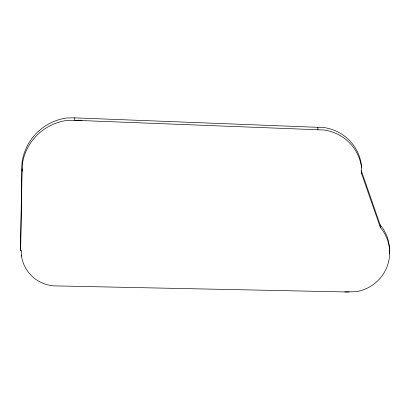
<?xml version="1.0" encoding="UTF-8"?>
<svg xmlns="http://www.w3.org/2000/svg" width="410" height="410" viewBox="0 0 410 410"><rect width="100%" height="100%" fill="white"/><g stroke="black" fill="none" stroke-linecap="round" stroke-linejoin="round"><path stroke-width="0.61" d="M361.415 167.295L361.441 165.517A44.244 43.486 -2.9 0 0 323.956 127.561L74.656 117.854L66.717 117.967A52.608 51.706 -2.9 0 0 22.007 163.129L20.5 248.347L20.623 250.792L21.371 250.797M344.789 291.915L356.341 291.7A40.216 39.529 -2.9 0 0 380.311 227.376L361.482 173.302L361.569 167.962A44.244 43.486 -2.9 0 0 324.079 130.006L74.779 120.299L74.656 117.854M20.623 250.792L22.135 165.573A52.608 51.706 -2.9 0 1 66.84 120.412L80.57 120.217L82.061 120.586M349.135 292.007L53.905 285.867A35.568 34.963 -2.9 0 1 21.725 257.439L21.376 250.766M361.359 170.857L380.188 224.926A40.216 39.529 -2.9 0 1 389.377 253.79M380.188 224.926L380.311 227.376M361.42 172.077L361.482 173.302M317.842 127.474L317.965 129.919M22.084 168.817L22.207 171.267M21.848 256.178A35.568 34.963 -2.9 0 1 21.602 254.994"/></g></svg>
